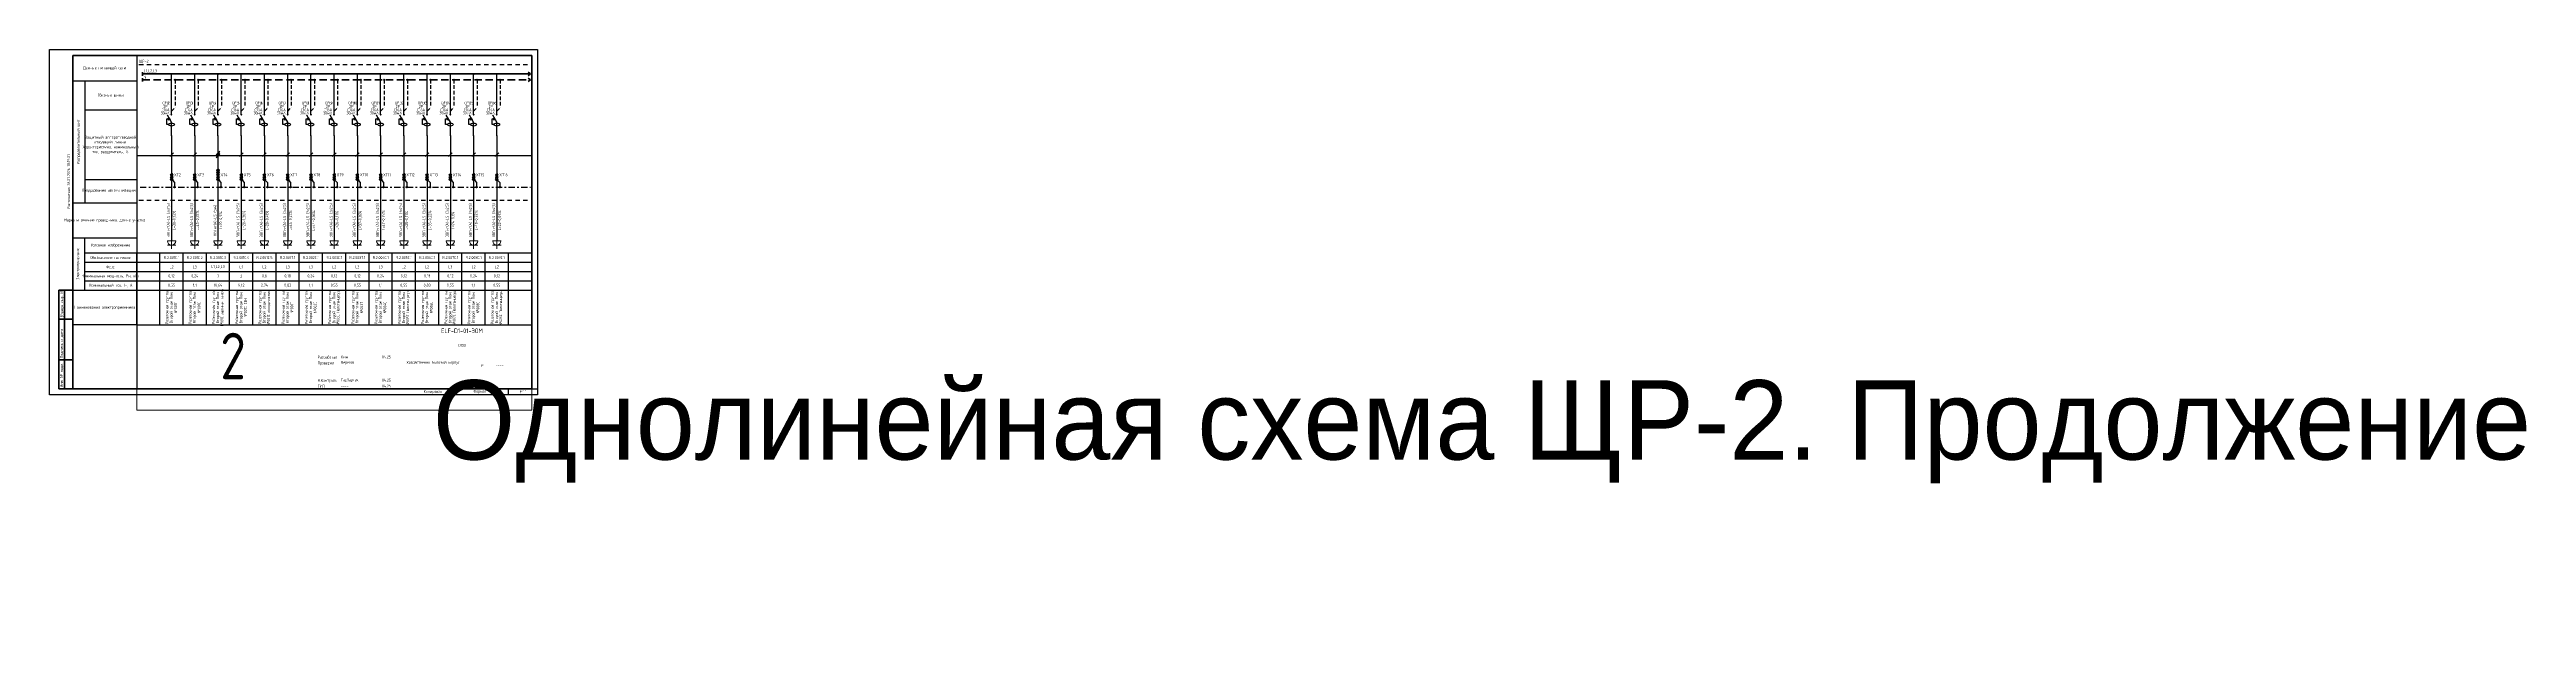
# Paper-space layout 'ЩР (2)' of a CAD drawing. Header units: millimetres. Extents: x 0 to 2132, y -218 to 297.
# The model-space entities are those that its viewports show. They can reach past a viewport. Long polylines and large blocks are cut down to what shows.
import ezdxf
from ezdxf.enums import TextEntityAlignment as Align

# ---------------------------------------------------------------- set-up
doc = ezdxf.new("R2018")
doc.units = ezdxf.units.MM
for name, pattern in [('CENTER2', [28.575, 19.05, -3.175, 3.175, -3.175]), ('HIDDEN2', [4.7625, 3.175, -1.5875]), ('JIS_02_0.7', [1.35, 0.75, -0.6]), ('Штрихштриховая', [10.936111, 5.291667, -2.116667, 1.411111, -2.116667])]:
    doc.linetypes.add(name, pattern=pattern)
doc.layers.add('0-Область подсчета', color=152, linetype='Continuous', plot=False, transparency=0.5)
doc.layers.add('0_UNC Defpoints ЭОМ', color=6, linetype='Continuous', plot=False)
for name, color, linetype in [('0_Рамка', 7, 'Continuous'), ('SX_BLOCKS', 7, 'Continuous'), ('SX_BOUND', 7, 'JIS_02_0.7'), ('SX_LINES', 7, 'Continuous'), ('SX_PE', 3, 'CENTER2'), ('SX_TABLE', 7, 'Continuous'), ('SX_TEXT', 7, 'Continuous')]:
    doc.layers.add(name, color=color, linetype=linetype)
doc.layers.add('Таблицы', color=7, linetype='Continuous', lineweight=13)
doc.styles.get("Standard").update_dxf_attribs({"font": 'arial.ttf'})
doc.styles.add('SX_GOST', font='GOST2304A_0.ttf')
doc.styles.add('UNC_A', font='GOST2304A_0.ttf')
doc.styles.add('Unecom', font='GOST2304A_0.ttf', dxfattribs={"height": 2.5})
doc.styles.add('СПДС', font='isocpeur.ttf', dxfattribs={"width": 0.8, "height": 2.5})

# ---------------------------------------------------------------- blocks, each defined once
blk = doc.blocks.new('*U166')
at = {"lineweight": 60, "ltscale": 10}
for p, q in [((20, 292), (415, 292)), ((20, 5), (20, 292)), ((415, 292), (415, 5)), ((8, 90), (20, 90)), ((8, 5), (8, 90)), ((13, 90), (13, 5)), ((20, 90), (20, 5)), ((20, 90), (20, 5)), ((8, 65), (20, 65)), ((8, 30), (20, 30)), ((20, 5), (8, 5)), ((415, 5), (20, 5))]:
    blk.add_line(p, q, dxfattribs=at)
at = {"layer": '0_UNC Defpoints ЭОМ', "ltscale": 10}
blk.add_lwpolyline([(420, 0), (0, 0), (0, 297), (420, 297)], close=True, dxfattribs=at)
at = {"layer": '0_UNC Defpoints ЭОМ', "lineweight": 30}
blk.add_lwpolyline([(395, 5), (420, 5), (420, 0), (395, 0)], close=True, dxfattribs=at)
at = {"char_height": 2.5, "attachment_point": 4, "rotation": 90, "style": 'Unecom'}
for s, insert, width in [('{\\fGOST type A|b0|i1|c204|p34; }Взамен инв. №', (10.5, 65), 25), (' Подпись и дата', (10.5, 30), 35), (' Инв. № подл.', (10.5, 5), 24.419)]:
    blk.add_mtext(s, dxfattribs=dict(at, insert=insert, width=width))
at = {"style": 'Unecom'}
for s, insert, char_height, width, attachment_point, line_spacing_factor in [('ELF-D1-01-ЭОМ', (355, 55), 4, 120, 5, 2), ('D100', (355, 42.5), 2.5, 115, 5, 1.5), ('Разработал', (230.7, 32), 2.5, 20, 4, 2), ('Проверил', (230.7, 27), 2.5, 20, 4, 2), ('Ким', (250.8, 32.5), 2.5, 19.921, 4, 2), ('Вересов', (250.8, 27.5), 2.5, 19.921, 4, 2), ('04.25', (290, 32.5), 2.5, 10, 5, 2), ('Хозяйственно-бытовой корпус', (330, 27.5), 2.5, 70, 5, 1.5), ('Р', (372.5, 25), 2.5, 15, 5, 2), ('Н.Контроль', (230.7, 12), 2.5, 20, 4, 2), ('ГИП', (230.7, 7.3), 2.5, 20, 4, 2), ('----', (250.8, 7), 2.5, 19.921, 4, 2), ('Гарбарчук', (250.8, 12.5), 2.5, 19.921, 4, 2), ('04.25', (290, 12.5), 2.5, 10, 5, 2), ('04.25', (290, 7.5), 2.5, 10, 5, 2)]:
    blk.add_mtext(s, dxfattribs=dict(at, insert=insert, char_height=char_height, width=width, attachment_point=attachment_point, line_spacing_factor=line_spacing_factor))
at = {"char_height": 2.5, "attachment_point": 4, "style": 'Unecom'}
for s, insert, width in [('Формат  ', (364.9, 2.6), 50), ('\\pi1; ', (250, -133.2), 20), ('\\pi1; ', (250, -133.2), 20), ('\\pxi0.4; ', (250, -133.2), 20), ('\\pi1; ', (512.5, -218.3), 20), ('\\pi1; ', (512.5, -218.3), 20), ('\\pxi0.4; ', (512.5, -218.3), 20)]:
    blk.add_mtext(s, dxfattribs=dict(at, insert=insert, width=width))
at = {"style": 'Unecom'}
blk.add_attdef('ЛИСТ_№', text='', height=2.5, dxfattribs=at).set_placement((387.5, 25), align=Align.MIDDLE_CENTER)
blk.add_attdef('КОЛ-ВО_ЛИСТОВ', text='', height=2.5, dxfattribs=at).set_placement((404.7, 23.7), align=Align.CENTER)
at = {"lineweight": 30, "flags": 104}
blk.add_attdef('ОПИСАНИЕ_ЛИСТА', text='', height=2.5, dxfattribs=at).set_placement((329.9, 12.5), align=Align.MIDDLE_CENTER)
at = {"style": 'Unecom', "flags": 8}
blk.add_attdef('ФОРМАТ_БУМАГИ', (379.4, 1.3), '', height=2.5, dxfattribs=at)
at = {"layer": '0_Рамка', "style": 'СПДС', "width": 0.8}
blk.add_text('Распечатано 28.07.2026 18:15:01', height=2.5, rotation=90, dxfattribs=at).set_placement((16.5, 160), align=Align.MIDDLE_LEFT)
at = {"layer": 'Defpoints', "insert": (330, 2.5), "char_height": 2.5, "width": 70, "attachment_point": 5, "style": 'Unecom'}
blk.add_mtext('Копировал', dxfattribs=at)
blk = doc.blocks.new('_Боковик_схема Юником')
at = {"color": 0, "lineweight": -2, "ltscale": 3}
blk.add_lwpolyline([(0, 232), (55, 232), (55, 0), (0, 0)], close=True, dxfattribs=at)
for points in [[(0, 210), (55, 210), (55, 125), (10.3, 125)], [(10.3, 210), (10.3, 105)], [(10.3, 185), (55, 185)], [(0, 105), (55, 105)], [(0, 75), (55, 75)], [(10, 75), (10, 30)], [(10, 62), (51.8, 62)], [(10, 62), (55, 62)], [(10, 54), (55, 54)], [(10, 46), (55, 46)], [(0, 30), (55, 30)], [(10, 38), (55, 38)]]:
    blk.add_lwpolyline(points, dxfattribs=at)
at = {"color": 0, "lineweight": -2, "char_height": 2.5, "attachment_point": 5, "style": 'Unecom'}
for s, insert, width in [('Данные питающей сети', (27.5, 221), 55), ('Сборные шины', (32.6, 197.5), 44.736), ('Защитный аппарат/вводной отходящей линии.\\PХарактеристика, номинальный ток, расцепитель, А.', (32.6, 155), 44.736), ('Оборудование автоматизации', (31, 115.7), 37.884), ('Марка и сечение проводника, длина участка', (27.5, 90), 55), ('Условное изображение', (32.5, 68.5), 45), ('Номинальная мощность, Рн, кВт', (32.5, 42), 45), ('Обозначение на плане', (32.5, 58), 45), ('Фаза', (32.5, 50), 45), ('Номинальный ток, Iн, А', (32.5, 34), 45), ('Наименование электроприемника', (27.5, 15), 55)]:
    blk.add_mtext(s, dxfattribs=dict(at, insert=insert, width=width))
at = {"color": 0, "lineweight": -2, "char_height": 2.5, "attachment_point": 5, "rotation": 90, "style": 'Unecom'}
for s, insert, width in [('Распределительный щит', (5.1, 157.5), 105), ('Электроприемник', (4.6, 52.5), 45)]:
    blk.add_mtext(s, dxfattribs=dict(at, insert=insert, width=width))
blk = doc.blocks.new('SX_TCOL')
for p, q in [((-10, 62), (10, 62)), ((-10, 54), (10, 54)), ((-10, 46), (10, 46)), ((10, 0), (10, 62)), ((-10, 38), (10, 38)), ((-10, 30), (10, 30)), ((-10, 0), (10, 0))]:
    blk.add_line(p, q)
at = {"style": 'SX_GOST'}
for tag, p in [('CAB1', (-2.6, 90)), ('CAB2', (2.6, 90)), ('NAME1', (-3.6, 15)), ('NAME2', (0, 15)), ('NAME3', (3.6, 15))]:
    blk.add_attdef(tag, text='', height=2.5, rotation=90, dxfattribs=at).set_placement(p, align=Align.MIDDLE)
for tag, p in [('POW', (0, 42)), ('LINE', (0, 58)), ('PH', (0, 50)), ('CUR', (0, 34))]:
    blk.add_attdef(tag, text='', height=2.5, dxfattribs=at).set_placement(p, align=Align.MIDDLE)
blk = doc.blocks.new('*U256')
at = {"lineweight": 40}
for p, q in [((333.9, 0), (331.9, 1.5)), ((333.9, 0), (331.9, -1.5)), ((333.9, -5), (331.9, -3.5)), ((333.9, -5), (331.9, -6.5))]:
    blk.add_line(p, q, dxfattribs=at)
at = {"linetype": 'ByBlock', "lineweight": 40}
for points in [[(0, 1.5), (0, -1.5)], [(0, 0), (333.9, 0)], [(0, -3.5), (0, -6.5)]]:
    blk.add_lwpolyline(points, dxfattribs=at)
at = {"color": 4, "linetype": 'HIDDEN2', "lineweight": 40, "ltscale": 2}
blk.add_lwpolyline([(0, -5), (333.9, -5)], dxfattribs=at)
at = {"insert": (1.2, -1.6), "char_height": 2.5, "attachment_point": 1, "style": 'UNC_A'}
blk.add_mtext_dynamic_manual_height_columns('N', width=3.844, gutter_width=12.5, heights=[0], dxfattribs=at)
at = {"style": 'UNC_A'}
blk.add_attdef('ЛИНИЯ', (1, 1.5), '', height=2.5, dxfattribs=at)
blk = doc.blocks.new('*U257')
for p, q in [((0, -36.3), (0, -1.2)), ((-4.1, -44.7), (-4.1, -39.8)), ((-4.1, -39.8), (-2.9, -39.8)), ((0, -42.8), (-3.5, -36.7)), ((-0.4, -36.6), (0.4, -35.9)), ((0.4, -36.6), (-0.4, -35.9)), ((-2.4, -44.7), (-4.1, -44.7)), ((0, -54.3), (0, -42.8))]:
    blk.add_line(p, q)
at = {"color": 4, "linetype": 'HIDDEN2'}
for p in [(3, -6.2), (0, -33.2)]:
    blk.add_line(p, (3, -30.2), dxfattribs=at)
blk.add_lwpolyline([(-2.1, -41.1), (-3.1, -39.4), (-2.3, -38.9), (-1.3, -40.6)], close=True)
for centre in [(0, -1.2), (3, -6.2)]:
    blk.add_circle(centre, 0.5)
blk.add_ellipse((0, -44.7), major_axis=(-2.42, 0), ratio=0.530622)
at = {"insert": (-7.9, -24.9), "char_height": 2.5, "attachment_point": 1, "style": 'Unecom'}
blk.add_mtext_dynamic_manual_height_columns('\\pxql;QFD', width=5.707, gutter_width=12.5, heights=[4.37], dxfattribs=at)
at = {"style": 'Unecom'}
for tag, p in [('МА', (-1.7, -36.1)), ('P', (-3.4, -30.4)), ('A', (-1.7, -33.3))]:
    blk.add_attdef(tag, text='', height=2.5, dxfattribs=at).set_placement(p, align=Align.RIGHT)
blk.add_attdef('N', (-3.2, -27.4), '', height=2.5, dxfattribs=at)
blk = doc.blocks.new('XT')
at = {"color": 32, "true_color": 0xcd6928}
for p, q in [((0.8, 0), (-1, -1.8)), ((1, -0.2), (-0.8, -2))]:
    blk.add_line(p, q, dxfattribs=at)
at = {"color": 5}
for p, q in [((0.8, -2), (-1, -3.8)), ((1, -2.2), (-0.8, -4))]:
    blk.add_line(p, q, dxfattribs=at)
at = {"color": 32, "true_color": 0xcd6928}
blk.add_circle((0, -1), 1, dxfattribs=at)
at = {"color": 5}
blk.add_circle((0, -3), 1, dxfattribs=at)
at = {"style": 'UNC_A'}
blk.add_attdef('1', (1.7, 0.1), '', height=2.5, dxfattribs=at)
blk = doc.blocks.new('SX_XTPE')
at = {"color": 3}
for p, q in [((0.753, 1.003), (-1.003, -0.753)), ((1.003, 0.753), (-0.753, -1.003))]:
    blk.add_line(p, q, dxfattribs=at)
blk.add_circle((0, 0), 1, dxfattribs=at)
blk = doc.blocks.new('Розетка1')
at = {"layer": 'Таблицы', "color": 1}
for p, q in [((-84, 84), (84, 84)), ((-84, 0), (84, 0)), ((0, 0), (0, 158))]:
    blk.add_line(p, q, dxfattribs=at)
blk.add_arc((0, 0), 83.5, 0, 180, dxfattribs=at)
blk.add_arc((0, 0), 83.5, 0, 180, dxfattribs=at)
blk = doc.blocks.new('SX_XT3')
at = {"color": 32, "true_color": 0xcd6928}
for p, q in [((0.7533, 4.0033), (-1.0033, 2.2467)), ((0.7533, 2.0033), (-1.0033, 0.2467)), ((1.0033, 3.7533), (-0.7533, 1.9967)), ((1.0033, 1.7533), (-0.7533, -0.0033))]:
    blk.add_line(p, q, dxfattribs=at)
for centre in [(0, 3), (0, 1)]:
    blk.add_circle(centre, 1, dxfattribs=at)

msp = doc.modelspace()

# ---------------------------------------------------------------- linework, layer by layer
at = {"color": 3, "linetype": 'Штрихштриховая'}
msp.add_line((398, 1464.6), (734, 1464.6), dxfattribs=at)
at = {"color": 6}
for points in [[(395, 1578), (55, 1578), (55, 1291), (395, 1291), (395, 1578)], [(735, 1578), (395, 1578), (395, 1291), (735, 1291), (735, 1578)], [(1075, 1578), (735, 1578), (735, 1291), (1075, 1291), (1075, 1578)]]:
    msp.add_lwpolyline(points, dxfattribs=at)
at = {"layer": '0-Область подсчета'}
msp.add_lwpolyline([(123.8, 1627.1), (1973, 1627.1), (1973, 1491.5), (123.8, 1491.5)], close=True, dxfattribs=at)
at = {"layer": 'SX_BOUND', "ltscale": 5}
for p, q in [((397, 1570.2), (733, 1570.2)), ((397, 1453.5), (733, 1453.5))]:
    msp.add_line(p, q, dxfattribs=at)
at = {"layer": 'SX_LINES'}
for p, q in [((423.4, 1491), (426.6, 1494.2)), ((425, 1509), (425, 1476.2)), ((443.4, 1491), (446.6, 1494.2)), ((445, 1509), (445, 1476.2)), ((463.4, 1492.3), (466.6, 1495.5)), ((463.4, 1491), (466.6, 1494.2)), ((463.4, 1489.7), (466.6, 1492.9)), ((465, 1509), (465, 1476.2)), ((483.4, 1491), (486.6, 1494.2)), ((485, 1509), (485, 1476.2)), ((503.4, 1491), (506.6, 1494.2)), ((505, 1509), (505, 1476.2)), ((523.4, 1491), (526.6, 1494.2)), ((525, 1509), (525, 1476.2)), ((543.4, 1491), (546.6, 1494.2)), ((545, 1509), (545, 1476.2)), ((563.4, 1491), (566.6, 1494.2)), ((565, 1509), (565, 1476.2)), ((583.4, 1491), (586.6, 1494.2)), ((585, 1509), (585, 1476.2)), ((603.4, 1491), (606.6, 1494.2)), ((605, 1509), (605, 1476.2)), ((623.4, 1491), (626.6, 1494.2)), ((625, 1509), (625, 1476.2)), ((643.4, 1491), (646.6, 1494.2)), ((645, 1509), (645, 1476.2)), ((663.4, 1491), (666.6, 1494.2)), ((665, 1509), (665, 1476.2)), ((683.4, 1491), (686.6, 1494.2)), ((685, 1509), (685, 1476.2)), ((703.4, 1491), (706.6, 1494.2)), ((705, 1509), (705, 1476.2)), ((425, 1470.2), (425, 1418.4)), ((445, 1470.2), (445, 1418.4)), ((465, 1470.2), (465, 1418.4)), ((485, 1470.2), (485, 1418.4)), ((505, 1470.2), (505, 1418.4)), ((525, 1470.2), (525, 1418.4)), ((545, 1470.2), (545, 1418.4)), ((565, 1470.2), (565, 1418.4)), ((585, 1470.2), (585, 1418.4)), ((605, 1470.2), (605, 1418.4)), ((625, 1470.2), (625, 1418.4)), ((645, 1470.2), (645, 1418.4)), ((665, 1470.2), (665, 1418.4)), ((685, 1470.2), (685, 1418.4)), ((705, 1470.2), (705, 1418.4))]:
    msp.add_line(p, q, dxfattribs=at)
at = {"layer": 'SX_PE'}
for p, q in [((425.7, 1470.5), (427.5, 1468.7)), ((427.5, 1468.7), (427.5, 1464.6)), ((445.7, 1470.5), (447.5, 1468.7)), ((447.5, 1468.7), (447.5, 1464.6)), ((465.7, 1470.5), (467.5, 1468.7)), ((467.5, 1468.7), (467.5, 1464.6)), ((485.7, 1470.5), (487.5, 1468.7)), ((487.5, 1468.7), (487.5, 1464.6)), ((505.7, 1470.5), (507.5, 1468.7)), ((507.5, 1468.7), (507.5, 1464.6)), ((525.7, 1470.5), (527.5, 1468.7)), ((527.5, 1468.7), (527.5, 1464.6)), ((545.7, 1470.5), (547.5, 1468.7)), ((547.5, 1468.7), (547.5, 1464.6)), ((565.7, 1470.5), (567.5, 1468.7)), ((567.5, 1468.7), (567.5, 1464.6)), ((585.7, 1470.5), (587.5, 1468.7)), ((587.5, 1468.7), (587.5, 1464.6)), ((605.7, 1470.5), (607.5, 1468.7)), ((607.5, 1468.7), (607.5, 1464.6)), ((625.7, 1470.5), (627.5, 1468.7)), ((627.5, 1468.7), (627.5, 1464.6)), ((645.7, 1470.5), (647.5, 1468.7)), ((647.5, 1468.7), (647.5, 1464.6)), ((665.7, 1470.5), (667.5, 1468.7)), ((667.5, 1468.7), (667.5, 1464.6)), ((685.7, 1470.5), (687.5, 1468.7)), ((687.5, 1468.7), (687.5, 1464.6)), ((705.7, 1470.5), (707.5, 1468.7)), ((707.5, 1468.7), (707.5, 1464.6))]:
    msp.add_line(p, q, dxfattribs=at)
for centre in [(427.5, 1464.6), (447.5, 1464.6), (467.5, 1464.6), (487.5, 1464.6), (507.5, 1464.6), (527.5, 1464.6), (547.5, 1464.6), (567.5, 1464.6), (587.5, 1464.6), (607.5, 1464.6), (627.5, 1464.6), (647.5, 1464.6), (667.5, 1464.6), (687.5, 1464.6), (707.5, 1464.6)]:
    msp.add_circle(centre, 0.5, dxfattribs=at)

# ---------------------------------------------------------------- block references
at = {"layer": 'SX_BLOCKS'}
for p, values in [((425, 1563.2), {'N': '2', 'P': '2P', 'A': 'С16А', 'МА': '30мА'}), ((445, 1563.2), {'N': '3', 'P': '2P', 'A': 'С16А', 'МА': '30мА'}), ((465, 1563.2), {'N': '4', 'P': '4P', 'A': 'С16А', 'МА': '30мА'}), ((485, 1563.2), {'N': '5', 'P': '2P', 'A': 'С16А', 'МА': '30мА'}), ((505, 1563.2), {'N': '6', 'P': '2P', 'A': 'С16А', 'МА': '30мА'}), ((525, 1563.2), {'N': '7', 'P': '2P', 'A': 'С16А', 'МА': '30мА'}), ((545, 1563.2), {'N': '8', 'P': '2P', 'A': 'С16А', 'МА': '30мА'}), ((565, 1563.2), {'N': '9', 'P': '2P', 'A': 'С16А', 'МА': '30мА'}), ((585, 1563.2), {'N': '10', 'P': '2P', 'A': 'С16А', 'МА': '30мА'}), ((605, 1563.2), {'N': '11', 'P': '2P', 'A': 'С16А', 'МА': '30мА'}), ((625, 1563.2), {'N': '12', 'P': '2P', 'A': 'С16А', 'МА': '30мА'}), ((645, 1563.2), {'N': '13', 'P': '2P', 'A': 'С16А', 'МА': '30мА'}), ((665, 1563.2), {'N': '14', 'P': '2P', 'A': 'С16А', 'МА': '30мА'}), ((685, 1563.2), {'N': '15', 'P': '2P', 'A': 'С16А', 'МА': '30мА'}), ((705, 1563.2), {'N': '16', 'P': '2P', 'A': 'С16А', 'МА': '30мА'})]:
    msp.add_blockref('*U257', p, dxfattribs=at).add_auto_attribs(values)
ref = msp.add_blockref('XT', (425, 1476.2), dxfattribs=at)
ref.add_attrib('1', 'XT2', (427.2, 1474), dxfattribs={"layer": '0', "height": 2.5, "style": 'UNC_A'})
for name, p in [('SX_XTPE', (425, 1471.2)), ('SX_XTPE', (445, 1471.2)), ('SX_XT3', (465, 1476.2)), ('SX_XTPE', (465, 1471.2)), ('SX_XTPE', (485, 1471.2)), ('SX_XTPE', (505, 1471.2)), ('SX_XTPE', (525, 1471.2)), ('SX_XTPE', (545, 1471.2)), ('SX_XTPE', (565, 1471.2)), ('SX_XTPE', (585, 1471.2)), ('SX_XTPE', (605, 1471.2)), ('SX_XTPE', (625, 1471.2)), ('SX_XTPE', (645, 1471.2)), ('SX_XTPE', (665, 1471.2)), ('SX_XTPE', (685, 1471.2)), ('SX_XTPE', (705, 1471.2))]:
    msp.add_blockref(name, p, dxfattribs=at)
ref = msp.add_blockref('XT', (445, 1476.2), dxfattribs=at)
ref.add_attrib('1', 'XT3', (447.2, 1474), dxfattribs={"layer": '0', "height": 2.5, "style": 'UNC_A'})
ref = msp.add_blockref('XT', (465, 1476.2), dxfattribs=at)
ref.add_attrib('1', 'XT4', (467.2, 1474), dxfattribs={"layer": '0', "height": 2.5, "style": 'UNC_A'})
ref = msp.add_blockref('XT', (485, 1476.2), dxfattribs=at)
ref.add_attrib('1', 'XT5', (487.2, 1474), dxfattribs={"layer": '0', "height": 2.5, "style": 'UNC_A'})
ref = msp.add_blockref('XT', (505, 1476.2), dxfattribs=at)
ref.add_attrib('1', 'XT6', (507.2, 1474), dxfattribs={"layer": '0', "height": 2.5, "style": 'UNC_A'})
ref = msp.add_blockref('XT', (525, 1476.2), dxfattribs=at)
ref.add_attrib('1', 'XT7', (527.2, 1474), dxfattribs={"layer": '0', "height": 2.5, "style": 'UNC_A'})
ref = msp.add_blockref('XT', (545, 1476.2), dxfattribs=at)
ref.add_attrib('1', 'XT8', (547.2, 1474), dxfattribs={"layer": '0', "height": 2.5, "style": 'UNC_A'})
ref = msp.add_blockref('XT', (565, 1476.2), dxfattribs=at)
ref.add_attrib('1', 'XT9', (567.2, 1474), dxfattribs={"layer": '0', "height": 2.5, "style": 'UNC_A'})
ref = msp.add_blockref('XT', (585, 1476.2), dxfattribs=at)
ref.add_attrib('1', 'XT10', (587.2, 1474), dxfattribs={"layer": '0', "height": 2.5, "style": 'UNC_A'})
ref = msp.add_blockref('XT', (605, 1476.2), dxfattribs=at)
ref.add_attrib('1', 'XT11', (607.2, 1474), dxfattribs={"layer": '0', "height": 2.5, "style": 'UNC_A'})
ref = msp.add_blockref('XT', (625, 1476.2), dxfattribs=at)
ref.add_attrib('1', 'XT12', (627.2, 1474), dxfattribs={"layer": '0', "height": 2.5, "style": 'UNC_A'})
ref = msp.add_blockref('XT', (645, 1476.2), dxfattribs=at)
ref.add_attrib('1', 'XT13', (647.2, 1474), dxfattribs={"layer": '0', "height": 2.5, "style": 'UNC_A'})
ref = msp.add_blockref('XT', (665, 1476.2), dxfattribs=at)
ref.add_attrib('1', 'XT14', (667.2, 1474), dxfattribs={"layer": '0', "height": 2.5, "style": 'UNC_A'})
ref = msp.add_blockref('XT', (685, 1476.2), dxfattribs=at)
ref.add_attrib('1', 'XT15', (687.2, 1474), dxfattribs={"layer": '0', "height": 2.5, "style": 'UNC_A'})
ref = msp.add_blockref('XT', (705, 1476.2), dxfattribs=at)
ref.add_attrib('1', 'XT16', (707.2, 1474), dxfattribs={"layer": '0', "height": 2.5, "style": 'UNC_A'})
at = {"layer": 'SX_BLOCKS', "xscale": 0.042788, "yscale": 0.042788, "zscale": 0.042788, "rotation": 180}
for p in [(425, 1418.4), (445, 1418.4), (465, 1418.4), (485, 1418.4), (505, 1418.4), (525, 1418.4), (545, 1418.4), (565, 1418.4), (585, 1418.4), (605, 1418.4), (625, 1418.4), (645, 1418.4), (665, 1418.4), (685, 1418.4), (705, 1418.4)]:
    msp.add_blockref('Розетка1', p, dxfattribs=at)
at = {"layer": 'SX_LINES'}
msp.add_blockref('*U256', (400, 1562), dxfattribs=at).add_auto_attribs({'ЛИНИЯ': 'L1,L2,L3'})
at = {"layer": 'SX_TABLE'}
for p, values in [((425, 1346), {'NAME1': 'Розеточная группа', 'NAME2': 'Второй этаж Пом.', 'NAME3': '№001С', 'CUR': '0,55', 'POW': '0,12', 'PH': 'L2', 'LINE': 'R.2.001С.1', 'CAB1': 'ВВГнг(А)-LS (3х2,5)', 'CAB2': 'L=30-0,13%'}), ((445, 1346), {'NAME1': 'Розеточная группа', 'NAME2': 'Второй этаж Пом.', 'NAME3': '№001С', 'CUR': '1,1', 'POW': '0,24', 'PH': 'L3', 'LINE': 'R.2.001С.2', 'CAB1': 'ВВГнг(А)-LS (3х2,5)', 'CAB2': 'L=45-0,37%'}), ((485, 1346), {'NAME1': 'Розеточная группа', 'NAME2': 'Второй этаж Пом.', 'NAME3': '№001С СВЧ', 'CUR': '9,12', 'POW': '2', 'PH': 'L1', 'LINE': 'R.2.001С.4', 'CAB1': 'ВВГнг(А)-LS (3х2,5)', 'CAB2': 'L=20-1,36%'}), ((505, 1346), {'NAME1': 'Розеточная группа', 'NAME2': 'Второй этаж Пом.', 'NAME3': '№001С холодильник', 'CUR': '2,74', 'POW': '0,6', 'PH': 'L2', 'LINE': 'R.2.001С.5', 'CAB1': 'ВВГнг(А)-LS (3х2,5)', 'CAB2': 'L=20-0,41%'}), ((525, 1346), {'NAME1': 'Розеточная группа', 'NAME2': 'Второй этаж Пом.', 'NAME3': '№001Т', 'CUR': '0,83', 'POW': '0,18', 'PH': 'L3', 'LINE': 'R.2.001Т.1', 'CAB1': 'ВВГнг(А)-LS (3х2,5)', 'CAB2': 'L=44-0,27%'}), ((545, 1346), {'NAME1': 'Розеточная группа', 'NAME2': 'Второй этаж Пом.', 'NAME3': '№002С', 'CUR': '1,1', 'POW': '0,24', 'PH': 'L3', 'LINE': 'R.2.002С.1', 'CAB1': 'ВВГнг(А)-LS (3х2,5)', 'CAB2': 'L=44-0,36%'}), ((585, 1346), {'NAME1': 'Розеточная группа', 'NAME2': 'Второй этаж Пом.', 'NAME3': '№003Т', 'CUR': '0,55', 'POW': '0,12', 'PH': 'L3', 'LINE': 'R.2.003Т.1', 'CAB1': 'ВВГнг(А)-LS (3х2,5)', 'CAB2': 'L=37-0,16%'}), ((605, 1346), {'NAME1': 'Розеточная группа', 'NAME2': 'Второй этаж Пом.', 'NAME3': '№004С', 'CUR': '1,1', 'POW': '0,24', 'PH': 'L3', 'LINE': 'R.2.004С.1', 'CAB1': 'ВВГнг(А)-LS (3х2,5)', 'CAB2': 'L=42-0,35%'}), ((645, 1346), {'NAME1': 'Розеточная группа', 'NAME2': 'Второй этаж Пом.', 'NAME3': '№006С', 'CUR': '0,83', 'POW': '0,18', 'PH': 'L2', 'LINE': 'R.2.006С.1', 'CAB1': 'ВВГнг(А)-LS (3х2,5)', 'CAB2': 'L=35-0,22%'}), ((685, 1346), {'NAME1': 'Розеточная группа', 'NAME2': 'Второй этаж Пом.', 'NAME3': '№008С', 'CUR': '1,1', 'POW': '0,24', 'PH': 'L2', 'LINE': 'R.2.008С.1', 'CAB1': 'ВВГнг(А)-LS (3х2,5)', 'CAB2': 'L=40-0,33%'})]:
    msp.add_blockref('SX_TCOL', p, dxfattribs=at).add_auto_attribs(values)
ref = msp.add_blockref('SX_TCOL', (465, 1346), dxfattribs=at)
ref.add_attrib('NAME1', 'Розеточная группа', dxfattribs={"layer": '0', "height": 2.5, "rotation": 90, "style": 'SX_GOST'}).set_placement((461.4, 1361), align=Align.MIDDLE)
ref.add_attrib('NAME2', 'Второй этаж Пом.', dxfattribs={"layer": '0', "height": 2.5, "rotation": 90, "style": 'SX_GOST'}).set_placement((465, 1361), align=Align.MIDDLE)
ref.add_attrib('NAME3', '№001С варочная панель', dxfattribs={"layer": '0', "height": 2.5, "rotation": 90, "style": 'SX_GOST', "width": 0.874223}).set_placement((468.6, 1361), align=Align.MIDDLE)
ref.add_attrib('CUR', '10,64', dxfattribs={"layer": '0', "height": 2.5, "style": 'SX_GOST'}).set_placement((465, 1380), align=Align.MIDDLE)
ref.add_attrib('POW', '7', dxfattribs={"layer": '0', "height": 2.5, "style": 'SX_GOST'}).set_placement((465, 1388), align=Align.MIDDLE)
ref.add_attrib('PH', 'L1,L2,L3', dxfattribs={"layer": '0', "height": 2.5, "style": 'SX_GOST'}).set_placement((465, 1396), align=Align.MIDDLE)
ref.add_attrib('LINE', 'R.2.001С.3', dxfattribs={"layer": '0', "height": 2.5, "style": 'SX_GOST'}).set_placement((465, 1404), align=Align.MIDDLE)
ref.add_attrib('CAB1', 'ВВГнг(А)-LS (5х4)', dxfattribs={"layer": '0', "height": 2.5, "rotation": 90, "style": 'SX_GOST'}).set_placement((462.4, 1436), align=Align.MIDDLE)
ref.add_attrib('CAB2', 'L=20-0,5%', dxfattribs={"layer": '0', "height": 2.5, "rotation": 90, "style": 'SX_GOST'}).set_placement((467.6, 1436), align=Align.MIDDLE)
ref = msp.add_blockref('SX_TCOL', (565, 1346), dxfattribs=at)
ref.add_attrib('NAME1', 'Розеточная группа', dxfattribs={"layer": '0', "height": 2.5, "rotation": 90, "style": 'SX_GOST'}).set_placement((561.4, 1361), align=Align.MIDDLE)
ref.add_attrib('NAME2', 'Второй этаж Пом.', dxfattribs={"layer": '0', "height": 2.5, "rotation": 90, "style": 'SX_GOST'}).set_placement((565, 1361), align=Align.MIDDLE)
ref.add_attrib('NAME3', '№003С Полотенцесуш.', dxfattribs={"layer": '0', "height": 2.5, "rotation": 90, "style": 'SX_GOST', "width": 0.940329}).set_placement((568.6, 1361), align=Align.MIDDLE)
ref.add_attrib('CUR', '0,55', dxfattribs={"layer": '0', "height": 2.5, "style": 'SX_GOST'}).set_placement((565, 1380), align=Align.MIDDLE)
ref.add_attrib('POW', '0,12', dxfattribs={"layer": '0', "height": 2.5, "style": 'SX_GOST'}).set_placement((565, 1388), align=Align.MIDDLE)
ref.add_attrib('PH', 'L2', dxfattribs={"layer": '0', "height": 2.5, "style": 'SX_GOST'}).set_placement((565, 1396), align=Align.MIDDLE)
ref.add_attrib('LINE', 'R.2.003С.1', dxfattribs={"layer": '0', "height": 2.5, "style": 'SX_GOST'}).set_placement((565, 1404), align=Align.MIDDLE)
ref.add_attrib('CAB1', 'ВВГнг(А)-LS (3х2,5)', dxfattribs={"layer": '0', "height": 2.5, "rotation": 90, "style": 'SX_GOST'}).set_placement((562.4, 1436), align=Align.MIDDLE)
ref.add_attrib('CAB2', 'L=26-0,11%', dxfattribs={"layer": '0', "height": 2.5, "rotation": 90, "style": 'SX_GOST'}).set_placement((567.6, 1436), align=Align.MIDDLE)
ref = msp.add_blockref('SX_TCOL', (625, 1346), dxfattribs=at)
ref.add_attrib('NAME1', 'Розеточная группа', dxfattribs={"layer": '0', "height": 2.5, "rotation": 90, "style": 'SX_GOST'}).set_placement((621.4, 1361), align=Align.MIDDLE)
ref.add_attrib('NAME2', 'Второй этаж Пом.', dxfattribs={"layer": '0', "height": 2.5, "rotation": 90, "style": 'SX_GOST'}).set_placement((625, 1361), align=Align.MIDDLE)
ref.add_attrib('NAME3', '№005С Полотенцесуш.', dxfattribs={"layer": '0', "height": 2.5, "rotation": 90, "style": 'SX_GOST', "width": 0.940329}).set_placement((628.6, 1361), align=Align.MIDDLE)
ref.add_attrib('CUR', '0,55', dxfattribs={"layer": '0', "height": 2.5, "style": 'SX_GOST'}).set_placement((625, 1380), align=Align.MIDDLE)
ref.add_attrib('POW', '0,12', dxfattribs={"layer": '0', "height": 2.5, "style": 'SX_GOST'}).set_placement((625, 1388), align=Align.MIDDLE)
ref.add_attrib('PH', 'L2', dxfattribs={"layer": '0', "height": 2.5, "style": 'SX_GOST'}).set_placement((625, 1396), align=Align.MIDDLE)
ref.add_attrib('LINE', 'R.2.005С.1', dxfattribs={"layer": '0', "height": 2.5, "style": 'SX_GOST'}).set_placement((625, 1404), align=Align.MIDDLE)
ref.add_attrib('CAB1', 'ВВГнг(А)-LS (3х2,5)', dxfattribs={"layer": '0', "height": 2.5, "rotation": 90, "style": 'SX_GOST'}).set_placement((622.4, 1436), align=Align.MIDDLE)
ref.add_attrib('CAB2', 'L=25-0,11%', dxfattribs={"layer": '0', "height": 2.5, "rotation": 90, "style": 'SX_GOST'}).set_placement((627.6, 1436), align=Align.MIDDLE)
ref = msp.add_blockref('SX_TCOL', (665, 1346), dxfattribs=at)
ref.add_attrib('NAME1', 'Розеточная группа', dxfattribs={"layer": '0', "height": 2.5, "rotation": 90, "style": 'SX_GOST'}).set_placement((661.4, 1361), align=Align.MIDDLE)
ref.add_attrib('NAME2', 'Второй этаж Пом.', dxfattribs={"layer": '0', "height": 2.5, "rotation": 90, "style": 'SX_GOST'}).set_placement((665, 1361), align=Align.MIDDLE)
ref.add_attrib('NAME3', '№007С Полотенцесуш.', dxfattribs={"layer": '0', "height": 2.5, "rotation": 90, "style": 'SX_GOST', "width": 0.934513}).set_placement((668.6, 1361), align=Align.MIDDLE)
ref.add_attrib('CUR', '0,55', dxfattribs={"layer": '0', "height": 2.5, "style": 'SX_GOST'}).set_placement((665, 1380), align=Align.MIDDLE)
ref.add_attrib('POW', '0,12', dxfattribs={"layer": '0', "height": 2.5, "style": 'SX_GOST'}).set_placement((665, 1388), align=Align.MIDDLE)
ref.add_attrib('PH', 'L3', dxfattribs={"layer": '0', "height": 2.5, "style": 'SX_GOST'}).set_placement((665, 1396), align=Align.MIDDLE)
ref.add_attrib('LINE', 'R.2.007С.1', dxfattribs={"layer": '0', "height": 2.5, "style": 'SX_GOST'}).set_placement((665, 1404), align=Align.MIDDLE)
ref.add_attrib('CAB1', 'ВВГнг(А)-LS (3х2,5)', dxfattribs={"layer": '0', "height": 2.5, "rotation": 90, "style": 'SX_GOST'}).set_placement((662.4, 1436), align=Align.MIDDLE)
ref.add_attrib('CAB2', 'L=24-0,1%', dxfattribs={"layer": '0', "height": 2.5, "rotation": 90, "style": 'SX_GOST'}).set_placement((667.6, 1436), align=Align.MIDDLE)
ref = msp.add_blockref('SX_TCOL', (705, 1346), dxfattribs=at)
ref.add_attrib('NAME1', 'Розеточная группа', dxfattribs={"layer": '0', "height": 2.5, "rotation": 90, "style": 'SX_GOST'}).set_placement((701.4, 1361), align=Align.MIDDLE)
ref.add_attrib('NAME2', 'Второй этаж Пом.', dxfattribs={"layer": '0', "height": 2.5, "rotation": 90, "style": 'SX_GOST'}).set_placement((705, 1361), align=Align.MIDDLE)
ref.add_attrib('NAME3', '№009С Полотенцесуш.', dxfattribs={"layer": '0', "height": 2.5, "rotation": 90, "style": 'SX_GOST', "width": 0.934513}).set_placement((708.6, 1361), align=Align.MIDDLE)
ref.add_attrib('CUR', '0,55', dxfattribs={"layer": '0', "height": 2.5, "style": 'SX_GOST'}).set_placement((705, 1380), align=Align.MIDDLE)
ref.add_attrib('POW', '0,12', dxfattribs={"layer": '0', "height": 2.5, "style": 'SX_GOST'}).set_placement((705, 1388), align=Align.MIDDLE)
ref.add_attrib('PH', 'L2', dxfattribs={"layer": '0', "height": 2.5, "style": 'SX_GOST'}).set_placement((705, 1396), align=Align.MIDDLE)
ref.add_attrib('LINE', 'R.2.009С.1', dxfattribs={"layer": '0', "height": 2.5, "style": 'SX_GOST'}).set_placement((705, 1404), align=Align.MIDDLE)
ref.add_attrib('CAB1', 'ВВГнг(А)-LS (3х2,5)', dxfattribs={"layer": '0', "height": 2.5, "rotation": 90, "style": 'SX_GOST'}).set_placement((702.4, 1436), align=Align.MIDDLE)
ref.add_attrib('CAB2', 'L=22-0,09%', dxfattribs={"layer": '0', "height": 2.5, "rotation": 90, "style": 'SX_GOST'}).set_placement((707.6, 1436), align=Align.MIDDLE)
for p in [(385, 1346), (405, 1346), (725, 1346), (745, 1346)]:
    msp.add_blockref('SX_TCOL', p, dxfattribs=at)

# ---------------------------------------------------------------- texts
at = {"layer": 'Defpoints', "color": 6, "insert": (467, 1339.3), "char_height": 40, "attachment_point": 1, "style": 'Unecom'}
msp.add_mtext_dynamic_manual_height_columns('2', width=99.921, gutter_width=12.5, heights=[0], dxfattribs=at)
at = {"layer": 'SX_TEXT', "style": 'SX_GOST'}
msp.add_text('ЩР-2', height=2.5, dxfattribs=at).set_placement((397, 1571.7))

psp = doc.layouts.new('ЩР (2)')

# ---------------------------------------------------------------- block references
at = {"ltscale": 100}
ref = psp.add_blockref('*U166', (0, 0), dxfattribs=at)
ref.add_attrib('ФОРМАТ_БУМАГИ', 'А3', (379.4, 1.3), dxfattribs={"height": 2.5, "style": 'Unecom'})
ref.add_attrib('ЛИСТ_№', '----', dxfattribs={"height": 2.5, "style": 'Unecom'}).set_placement((387.5, 25), align=Align.MIDDLE_CENTER)
lines = psp.add_mtext('Однолинейная схема ЩР-2. Продолжение', dxfattribs={"insert": (329.9, 12.5), "char_height": 68.284, "attachment_point": 1})
ref.add_attrib('ОПИСАНИЕ_ЛИСТА', '', (329.9, 12.5), dxfattribs={"flags": 104}).embed_mtext(lines)
at = {"lineweight": -3}
psp.add_blockref('_Боковик_схема Юником', (20, 60), dxfattribs=at)

# ---------------------------------------------------------------- texts
at = {"insert": (407.5, 2.5), "char_height": 2.5, "width": 25, "attachment_point": 5, "line_spacing_factor": 2, "style": 'Unecom'}
psp.add_mtext('М1:1', dxfattribs=at)

# ---------------------------------------------------------------- viewports
at = {"layer": 'Defpoints', "color": 6}
psp.add_viewport(center=(245, 139.3), size=(340, 305.449), view_center_point=(565, 1425.3), view_height=305.449, dxfattribs=at)

doc.saveas('drawing.dxf')
